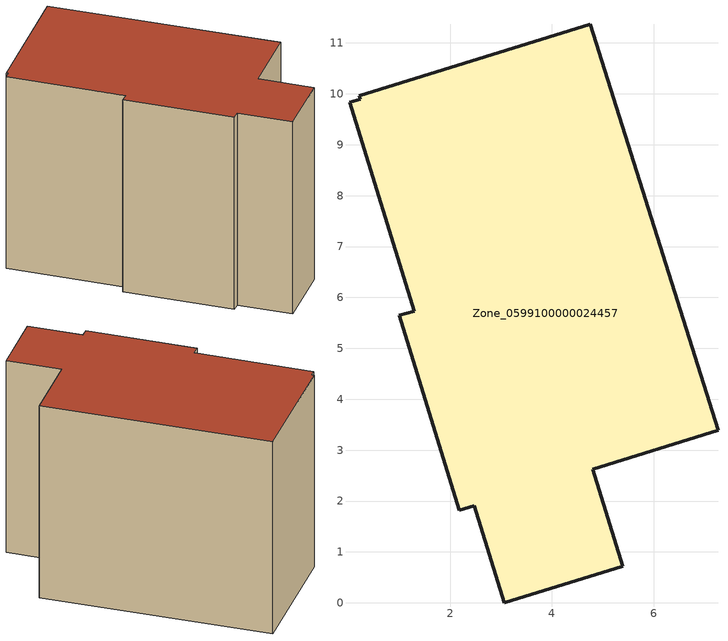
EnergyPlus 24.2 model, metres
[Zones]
Zone_0599100000024457
 floor ground (C_G): 4.8,2.63 5.39,0.72 3.06,0 2.47,1.91 2.18,1.82 1,5.65 1.29,5.73 0.02,9.83 0.24,9.9 0.22,9.97 4.75,11.37 7.26,3.39 z0
 wall outside (C_F): 1.29,5.73 1,5.65 2.18,1.82 2.47,1.91 3.06,0 5.39,0.72 4.8,2.63 7.26,3.39 4.75,11.37 0.22,9.97 0.24,9.9 0.02,9.83 1.29,5.73 z0:7.62
 roof outside (C_R): 4.75,11.37 0.22,9.97 0.24,9.9 0.02,9.83 1.29,5.73 1,5.65 2.18,1.82 2.47,1.91 3.06,0 5.39,0.72 4.8,2.63 7.26,3.39 z7.62
[BUILDING]
Pand.0599100000024457: North Axis=0; Terrain=City; Loads Convergence Tolerance Value=0.04; Temperature Convergence Tolerance Value=0.4; Solar Distribution=FullExterior; Maximum Number of Warmup Days=25; Minimum Number of Warmup Days=1
[Site:Location]
Rotterdam.The.Hague.AP_ZH_NLD Design_Conditions: Latitude=51.96; Longitude=4.45; Time Zone=1; Elevation=-4.5
[SITE:GROUNDTEMPERATURE:BUILDINGSURFACE]
18, 18, 18, 18, 18, 18, 18, 18, 18, 18, 18, 18
[MATERIAL] Thermal Absorptance=0.9; Solar Absorptance=0.7; Visible Absorptance=0.7
Name | Roughness | Thickness | Conductivity | Density | Specific Heat
G.TC.1946 | MediumSmooth | 0.15 | 1 | 540 | 1210
F.TC.1946 | Rough | 0.3 | 0.857143 | 1920 | 840
R.TC.1946 | MediumRough | 0.2 | 0.909091 | 1500 | 1000
[CONSTRUCTION]
C_G: G.TC.1946
C_F: F.TC.1946
C_R: R.TC.1946
[ZONE]
Zone_0599100000024457: Type=1; Multiplier=1; Ceiling Height=Autocalculate; Volume=Autocalculate; Floor Area=autocalculate; Part of Total Floor Area=Yes
[ZONEINFILTRATION:DESIGNFLOWRATE]
Infil_Zone_0599100000024457: Zone or ZoneList or Space or SpaceList=Zone_0599100000024457; Schedule=AlwaysOn; Design Flow Rate Calculation Method=Flow/Area; Flow Rate per Floor Area=0.003; Constant Term Coefficient=1; Temperature Term Coefficient=0; Velocity Term Coefficient=0; Velocity Squared Term Coefficient=0
[HVACTEMPLATE:ZONE:IDEALLOADSAIRSYSTEM]
Zone_0599100000024457: Maximum Heating Supply Air Temperature=50; Minimum Cooling Supply Air Temperature=13; Maximum Heating Supply Air Humidity Ratio=0.0156; Minimum Cooling Supply Air Humidity Ratio=0.0077; Heating Limit=NoLimit; Cooling Limit=NoLimit; Dehumidification Control Type=ConstantSensibleHeatRatio; Cooling Sensible Heat Ratio=0.7; Dehumidification Setpoint=60; Humidification Control Type=None; Humidification Setpoint=30; Outdoor Air Method=None; Outdoor Air Flow Rate per Person=0.00944; Outdoor Air Flow Rate per Zone Floor Area=0; Outdoor Air Flow Rate per Zone=0; Demand Controlled Ventilation Type=None; Outdoor Air Economizer Type=NoEconomizer; Heat Recovery Type=None; Sensible Heat Recovery Effectiveness=0.7; Latent Heat Recovery Effectiveness=0.65
[ZONECONTROL:THERMOSTAT]
ThermostatControl_Zone_0599100000024457: Zone or ZoneList=Zone_0599100000024457; Control Type Schedule=DualSetpointControlType; Control 1=Thermostat_Zone_0599100000024457; Temperature Difference Between Cutout And Setpoint=0
[THERMOSTATSETPOINT:DUALSETPOINT]
Thermostat_Zone_0599100000024457: Heating Setpoint Temperature Schedule=HeatingSetpoint_Zone_0599100000024457; Cooling Setpoint Temperature Schedule=CoolingSetpoint_Zone_0599100000024457
[SCHEDULE:COMPACT]
HeatingSetpoint_Zone_0599100000024457: Through: 12/31, For: AllDays, Until: 24:00, 21
CoolingSetpoint_Zone_0599100000024457: Through: 12/31, For: AllDays, Until: 24:00, 24
DualSetpointControlType: Through: 12/31, For: AllDays, Until: 24:00, 4
AlwaysOn: Through: 12/31, For: AllDays, Until: 24:00, 1
